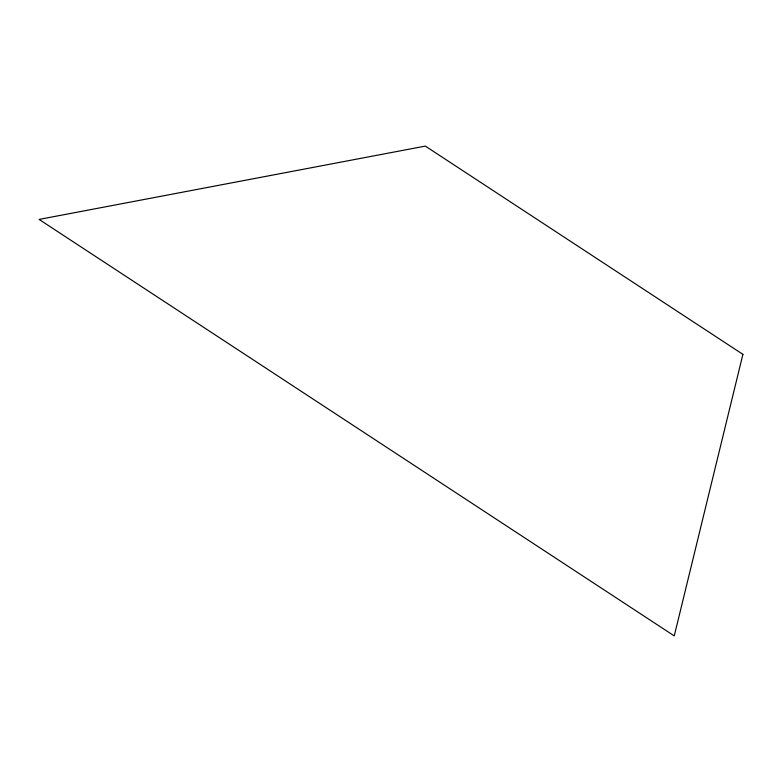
<?xml version="1.0" encoding="UTF-8"?>
<svg xmlns="http://www.w3.org/2000/svg" width="782" height="782" viewBox="0 0 782 782"><rect width="100%" height="100%" fill="white"/><g stroke="black" fill="none" stroke-linecap="round" stroke-linejoin="round"><path stroke-width="1.17" d="M742.9 354.344L674.25 635.903L39.1 219.419L425.33 146.097L742.9 354.344"/></g></svg>
